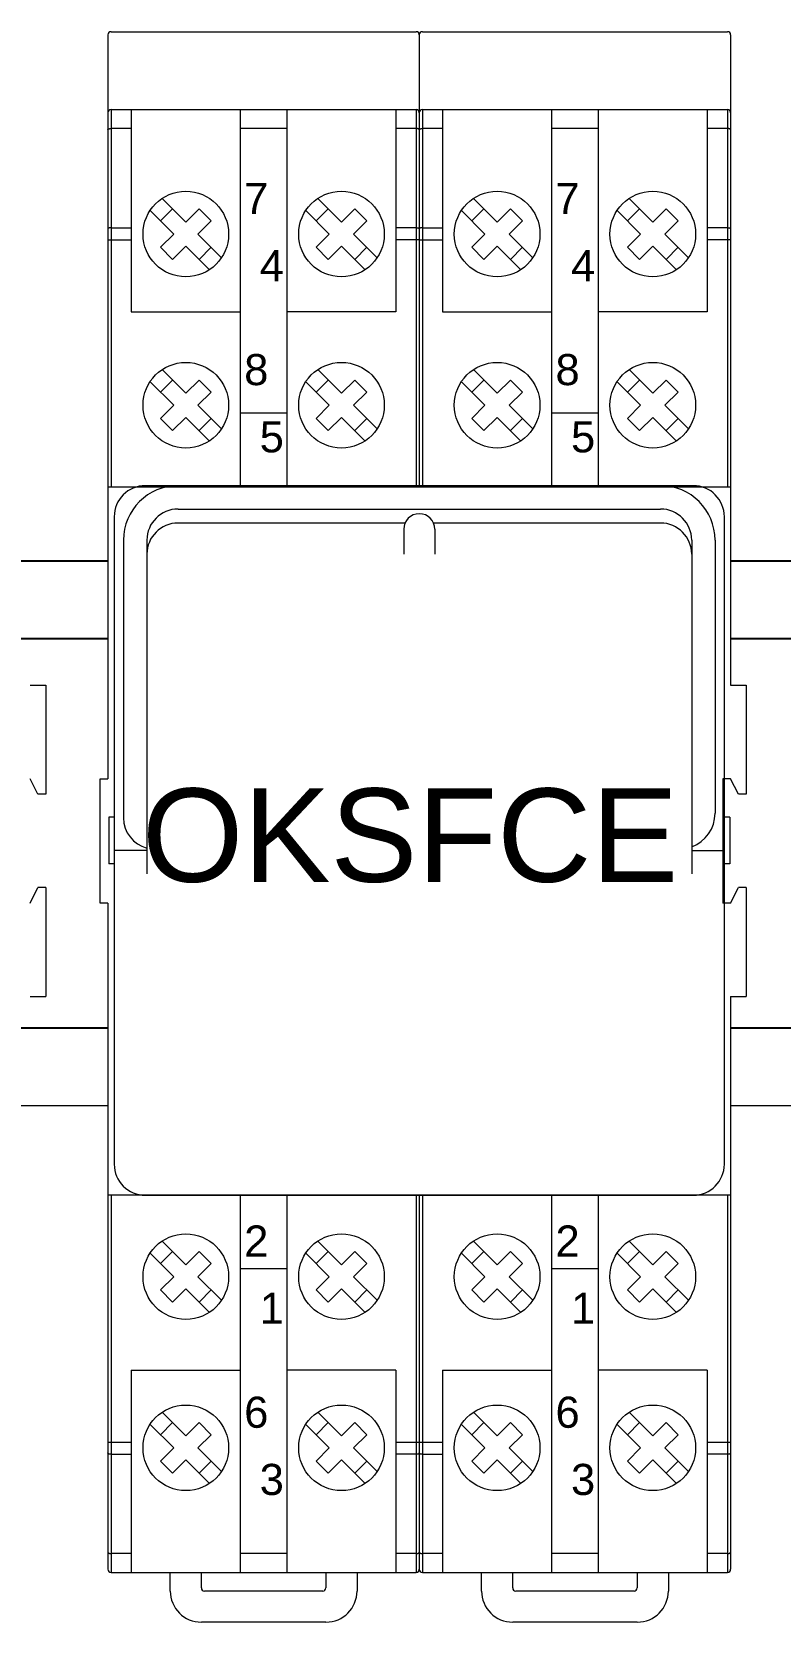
# Model space of a CAD drawing. Header units: millimetres. Extents: x 1359 to 3577, y 1336 to 3557.
# Drawn here: x 2209.5 to 2257.6, y 2283.9 to 2386.1 of the extents above; entities that cross this region are included whole.
import ezdxf

# ---------------------------------------------------------------- set-up
doc = ezdxf.new("R2010")
doc.units = ezdxf.units.MM
doc.set_wipeout_variables(frame=1)
doc.layers.add('000-PI-Oprema', color=30, linetype='Continuous', lineweight=5)
doc.layers.add('002-PI-Kabelska kanalica', color=150, linetype='Continuous')
doc.styles.get("Standard").update_dxf_attribs({"font": 'arial.ttf'})

msp = doc.modelspace()

# ---------------------------------------------------------------- linework, layer by layer
for p, q in [((1601.07, 2352.06), (2416.07, 2352.06)), ((1601.07, 2347.06), (2416.07, 2347.06)), ((1601.07, 2322.06), (2416.07, 2322.06))]:
    msp.add_line(p, q)
at = {"layer": '000-PI-Oprema', "color": 0, "linetype": 'ByBlock', "lineweight": 0}
for p, q in [((2214.57, 2386.06), (2234.17, 2386.06)), ((2234.57, 2386.06), (2254.17, 2386.06)), ((2214.57, 2381.06), (2234.17, 2381.06)), ((2215.87, 2381.06), (2215.87, 2368.06)), ((2232.87, 2381.06), (2232.87, 2368.06)), ((2234.57, 2381.06), (2254.17, 2381.06)), ((2235.87, 2381.06), (2235.87, 2368.06)), ((2252.87, 2381.06), (2252.87, 2368.06)), ((2215.87, 2379.84), (2214.57, 2379.84)), ((2225.87, 2379.84), (2222.87, 2379.84)), ((2234.17, 2379.84), (2232.87, 2379.84)), ((2235.87, 2379.84), (2234.57, 2379.84)), ((2245.87, 2379.84), (2242.87, 2379.84)), ((2254.17, 2379.84), (2252.87, 2379.84)), ((2217.85, 2375.35), (2219.37, 2373.83)), ((2227.85, 2375.35), (2229.37, 2373.83)), ((2237.85, 2375.35), (2239.37, 2373.83)), ((2247.85, 2375.35), (2249.37, 2373.83)), ((2217.08, 2374.57), (2218.59, 2373.06)), ((2217.74, 2373.9), (2218.52, 2374.68)), ((2219.37, 2373.83), (2220.22, 2374.68)), ((2220.22, 2374.68), (2221, 2373.9)), ((2227.08, 2374.57), (2228.59, 2373.06)), ((2227.74, 2373.9), (2228.52, 2374.68)), ((2229.37, 2373.83), (2230.22, 2374.68)), ((2230.22, 2374.68), (2231, 2373.9)), ((2237.08, 2374.57), (2238.59, 2373.06)), ((2237.74, 2373.9), (2238.52, 2374.68)), ((2239.37, 2373.83), (2240.22, 2374.68)), ((2240.22, 2374.68), (2241, 2373.9)), ((2247.08, 2374.57), (2248.59, 2373.06)), ((2247.74, 2373.9), (2248.52, 2374.68)), ((2249.37, 2373.83), (2250.22, 2374.68)), ((2250.22, 2374.68), (2251, 2373.9)), ((2214.57, 2373.46), (2215.87, 2373.46)), ((2220.15, 2373.06), (2221, 2373.9)), ((2230.15, 2373.06), (2231, 2373.9)), ((2234.17, 2373.46), (2232.87, 2373.46)), ((2234.57, 2373.46), (2235.87, 2373.46)), ((2240.15, 2373.06), (2241, 2373.9)), ((2250.15, 2373.06), (2251, 2373.9)), ((2254.17, 2373.46), (2252.87, 2373.46)), ((2214.37, 2372.68), (2215.87, 2372.68)), ((2217.74, 2372.21), (2218.59, 2373.06)), ((2217.74, 2372.21), (2218.52, 2371.43)), ((2218.52, 2371.43), (2219.37, 2372.28)), ((2219.37, 2372.28), (2220.89, 2370.76)), ((2220.15, 2373.06), (2221.67, 2371.54)), ((2220.22, 2371.43), (2221, 2372.21)), ((2227.74, 2372.21), (2228.59, 2373.06)), ((2227.74, 2372.21), (2228.52, 2371.43)), ((2228.52, 2371.43), (2229.37, 2372.28)), ((2229.37, 2372.28), (2230.89, 2370.76)), ((2230.15, 2373.06), (2231.67, 2371.54)), ((2230.22, 2371.43), (2231, 2372.21)), ((2234.37, 2372.68), (2232.87, 2372.68)), ((2234.37, 2372.68), (2235.87, 2372.68)), ((2237.74, 2372.21), (2238.59, 2373.06)), ((2237.74, 2372.21), (2238.52, 2371.43)), ((2238.52, 2371.43), (2239.37, 2372.28)), ((2239.37, 2372.28), (2240.89, 2370.76)), ((2240.15, 2373.06), (2241.67, 2371.54)), ((2240.22, 2371.43), (2241, 2372.21)), ((2247.74, 2372.21), (2248.59, 2373.06)), ((2247.74, 2372.21), (2248.52, 2371.43)), ((2248.52, 2371.43), (2249.37, 2372.28)), ((2249.37, 2372.28), (2250.89, 2370.76)), ((2250.15, 2373.06), (2251.67, 2371.54)), ((2250.22, 2371.43), (2251, 2372.21)), ((2254.37, 2372.68), (2252.87, 2372.68)), ((2215.87, 2368.06), (2222.87, 2368.06)), ((2232.87, 2368.06), (2225.87, 2368.06)), ((2235.87, 2368.06), (2242.87, 2368.06)), ((2252.87, 2368.06), (2245.87, 2368.06)), ((2217.85, 2364.35), (2219.37, 2362.83)), ((2227.85, 2364.35), (2229.37, 2362.83)), ((2237.85, 2364.35), (2239.37, 2362.83)), ((2247.85, 2364.35), (2249.37, 2362.83)), ((2217.08, 2363.57), (2218.59, 2362.06)), ((2217.74, 2362.9), (2218.52, 2363.68)), ((2219.37, 2362.83), (2220.22, 2363.68)), ((2220.15, 2362.06), (2221, 2362.9)), ((2220.22, 2363.68), (2221, 2362.9)), ((2227.08, 2363.57), (2228.59, 2362.06)), ((2227.74, 2362.9), (2228.52, 2363.68)), ((2229.37, 2362.83), (2230.22, 2363.68)), ((2230.15, 2362.06), (2231, 2362.9)), ((2230.22, 2363.68), (2231, 2362.9)), ((2237.08, 2363.57), (2238.59, 2362.06)), ((2237.74, 2362.9), (2238.52, 2363.68)), ((2239.37, 2362.83), (2240.22, 2363.68)), ((2240.15, 2362.06), (2241, 2362.9)), ((2240.22, 2363.68), (2241, 2362.9)), ((2247.08, 2363.57), (2248.59, 2362.06)), ((2247.74, 2362.9), (2248.52, 2363.68)), ((2249.37, 2362.83), (2250.22, 2363.68)), ((2250.15, 2362.06), (2251, 2362.9)), ((2250.22, 2363.68), (2251, 2362.9)), ((2217.74, 2361.21), (2218.59, 2362.06)), ((2220.15, 2362.06), (2221.67, 2360.54)), ((2227.74, 2361.21), (2228.59, 2362.06)), ((2230.15, 2362.06), (2231.67, 2360.54)), ((2237.74, 2361.21), (2238.59, 2362.06)), ((2240.15, 2362.06), (2241.67, 2360.54)), ((2247.74, 2361.21), (2248.59, 2362.06)), ((2250.15, 2362.06), (2251.67, 2360.54)), ((2217.74, 2361.21), (2218.52, 2360.43)), ((2218.52, 2360.43), (2219.37, 2361.28)), ((2219.37, 2361.28), (2220.89, 2359.76)), ((2220.22, 2360.43), (2221, 2361.21)), ((2225.87, 2361.54), (2222.87, 2361.54)), ((2227.74, 2361.21), (2228.52, 2360.43)), ((2228.52, 2360.43), (2229.37, 2361.28)), ((2229.37, 2361.28), (2230.89, 2359.76)), ((2230.22, 2360.43), (2231, 2361.21)), ((2237.74, 2361.21), (2238.52, 2360.43)), ((2238.52, 2360.43), (2239.37, 2361.28)), ((2239.37, 2361.28), (2240.89, 2359.76)), ((2240.22, 2360.43), (2241, 2361.21)), ((2245.87, 2361.54), (2242.87, 2361.54)), ((2247.74, 2361.21), (2248.52, 2360.43)), ((2248.52, 2360.43), (2249.37, 2361.28)), ((2249.37, 2361.28), (2250.89, 2359.76)), ((2250.22, 2360.43), (2251, 2361.21)), ((2209.37, 2344.06), (2210.37, 2344.06)), ((2210.37, 2344.06), (2210.37, 2337.06)), ((2255.37, 2344.06), (2255.37, 2337.06)), ((2209.87, 2337.06), (2209.37, 2338.06)), ((2210.37, 2337.06), (2209.87, 2337.06)), ((2209.37, 2330.06), (2209.87, 2331.06)), ((2210.37, 2331.06), (2209.87, 2331.06)), ((2210.37, 2331.06), (2210.37, 2324.06)), ((2255.37, 2331.06), (2255.37, 2324.06)), ((2209.37, 2324.06), (2210.37, 2324.06)), ((2217.74, 2306.9), (2218.52, 2307.68)), ((2217.85, 2308.35), (2219.37, 2306.83)), ((2219.37, 2306.83), (2220.22, 2307.68)), ((2220.22, 2307.68), (2221, 2306.9)), ((2227.74, 2306.9), (2228.52, 2307.68)), ((2227.85, 2308.35), (2229.37, 2306.83)), ((2229.37, 2306.83), (2230.22, 2307.68)), ((2230.22, 2307.68), (2231, 2306.9)), ((2237.74, 2306.9), (2238.52, 2307.68)), ((2237.85, 2308.35), (2239.37, 2306.83)), ((2239.37, 2306.83), (2240.22, 2307.68)), ((2240.22, 2307.68), (2241, 2306.9)), ((2247.74, 2306.9), (2248.52, 2307.68)), ((2247.85, 2308.35), (2249.37, 2306.83)), ((2249.37, 2306.83), (2250.22, 2307.68)), ((2250.22, 2307.68), (2251, 2306.9)), ((2217.08, 2307.57), (2218.59, 2306.06)), ((2220.15, 2306.06), (2221, 2306.9)), ((2227.08, 2307.57), (2228.59, 2306.06)), ((2230.15, 2306.06), (2231, 2306.9)), ((2237.08, 2307.57), (2238.59, 2306.06)), ((2240.15, 2306.06), (2241, 2306.9)), ((2247.08, 2307.57), (2248.59, 2306.06)), ((2250.15, 2306.06), (2251, 2306.9)), ((2217.74, 2305.21), (2218.59, 2306.06)), ((2220.15, 2306.06), (2221.67, 2304.54)), ((2225.87, 2306.57), (2222.87, 2306.57)), ((2227.74, 2305.21), (2228.59, 2306.06)), ((2230.15, 2306.06), (2231.67, 2304.54)), ((2237.74, 2305.21), (2238.59, 2306.06)), ((2240.15, 2306.06), (2241.67, 2304.54)), ((2245.87, 2306.57), (2242.87, 2306.57)), ((2247.74, 2305.21), (2248.59, 2306.06)), ((2250.15, 2306.06), (2251.67, 2304.54)), ((2217.74, 2305.21), (2218.52, 2304.43)), ((2218.52, 2304.43), (2219.37, 2305.28)), ((2219.37, 2305.28), (2220.89, 2303.76)), ((2220.22, 2304.43), (2221, 2305.21)), ((2227.74, 2305.21), (2228.52, 2304.43)), ((2228.52, 2304.43), (2229.37, 2305.28)), ((2229.37, 2305.28), (2230.89, 2303.76)), ((2230.22, 2304.43), (2231, 2305.21)), ((2237.74, 2305.21), (2238.52, 2304.43)), ((2238.52, 2304.43), (2239.37, 2305.28)), ((2239.37, 2305.28), (2240.89, 2303.76)), ((2240.22, 2304.43), (2241, 2305.21)), ((2247.74, 2305.21), (2248.52, 2304.43)), ((2248.52, 2304.43), (2249.37, 2305.28)), ((2249.37, 2305.28), (2250.89, 2303.76)), ((2250.22, 2304.43), (2251, 2305.21)), ((2215.87, 2300.06), (2215.87, 2287.06)), ((2215.87, 2300.06), (2222.87, 2300.06)), ((2232.87, 2300.06), (2225.87, 2300.06)), ((2232.87, 2300.06), (2232.87, 2287.06)), ((2235.87, 2300.06), (2235.87, 2287.06)), ((2235.87, 2300.06), (2242.87, 2300.06)), ((2252.87, 2300.06), (2245.87, 2300.06)), ((2252.87, 2300.06), (2252.87, 2287.06)), ((2217.08, 2296.57), (2218.59, 2295.06)), ((2217.74, 2295.9), (2218.52, 2296.68)), ((2217.85, 2297.35), (2219.37, 2295.83)), ((2219.37, 2295.83), (2220.22, 2296.68)), ((2220.22, 2296.68), (2221, 2295.9)), ((2227.08, 2296.57), (2228.59, 2295.06)), ((2227.74, 2295.9), (2228.52, 2296.68)), ((2227.85, 2297.35), (2229.37, 2295.83)), ((2229.37, 2295.83), (2230.22, 2296.68)), ((2230.22, 2296.68), (2231, 2295.9)), ((2237.08, 2296.57), (2238.59, 2295.06)), ((2237.74, 2295.9), (2238.52, 2296.68)), ((2237.85, 2297.35), (2239.37, 2295.83)), ((2239.37, 2295.83), (2240.22, 2296.68)), ((2240.22, 2296.68), (2241, 2295.9)), ((2247.08, 2296.57), (2248.59, 2295.06)), ((2247.74, 2295.9), (2248.52, 2296.68)), ((2247.85, 2297.35), (2249.37, 2295.83)), ((2249.37, 2295.83), (2250.22, 2296.68)), ((2250.22, 2296.68), (2251, 2295.9)), ((2214.37, 2295.43), (2215.87, 2295.43)), ((2220.15, 2295.06), (2221, 2295.9)), ((2230.15, 2295.06), (2231, 2295.9)), ((2232.87, 2295.43), (2234.37, 2295.43)), ((2234.37, 2295.43), (2235.87, 2295.43)), ((2240.15, 2295.06), (2241, 2295.9)), ((2250.15, 2295.06), (2251, 2295.9)), ((2252.87, 2295.43), (2254.37, 2295.43)), ((2214.57, 2294.65), (2215.87, 2294.65)), ((2217.74, 2294.21), (2218.59, 2295.06)), ((2220.15, 2295.06), (2221.67, 2293.54)), ((2227.74, 2294.21), (2228.59, 2295.06)), ((2230.15, 2295.06), (2231.67, 2293.54)), ((2234.17, 2294.65), (2232.87, 2294.65)), ((2234.57, 2294.65), (2235.87, 2294.65)), ((2237.74, 2294.21), (2238.59, 2295.06)), ((2240.15, 2295.06), (2241.67, 2293.54)), ((2247.74, 2294.21), (2248.59, 2295.06)), ((2250.15, 2295.06), (2251.67, 2293.54)), ((2254.17, 2294.65), (2252.87, 2294.65)), ((2217.74, 2294.21), (2218.52, 2293.43)), ((2218.52, 2293.43), (2219.37, 2294.28)), ((2219.37, 2294.28), (2220.89, 2292.76)), ((2220.22, 2293.43), (2221, 2294.21)), ((2227.74, 2294.21), (2228.52, 2293.43)), ((2228.52, 2293.43), (2229.37, 2294.28)), ((2229.37, 2294.28), (2230.89, 2292.76)), ((2230.22, 2293.43), (2231, 2294.21)), ((2237.74, 2294.21), (2238.52, 2293.43)), ((2238.52, 2293.43), (2239.37, 2294.28)), ((2239.37, 2294.28), (2240.89, 2292.76)), ((2240.22, 2293.43), (2241, 2294.21)), ((2247.74, 2294.21), (2248.52, 2293.43)), ((2248.52, 2293.43), (2249.37, 2294.28)), ((2249.37, 2294.28), (2250.89, 2292.76)), ((2250.22, 2293.43), (2251, 2294.21)), ((2215.87, 2288.27), (2214.57, 2288.27)), ((2225.87, 2288.27), (2222.87, 2288.27)), ((2234.17, 2288.27), (2232.87, 2288.27)), ((2235.87, 2288.27), (2234.57, 2288.27)), ((2245.87, 2288.27), (2242.87, 2288.27)), ((2254.17, 2288.27), (2252.87, 2288.27)), ((2214.57, 2287.06), (2234.17, 2287.06)), ((2218.37, 2285.86), (2218.37, 2287.06)), ((2220.37, 2286.06), (2220.37, 2287.06)), ((2220.37, 2286.06), (2220.37, 2287.06)), ((2228.37, 2287.06), (2228.37, 2286.06)), ((2228.37, 2287.06), (2228.37, 2286.06)), ((2230.37, 2287.06), (2230.37, 2285.86)), ((2234.57, 2287.06), (2254.17, 2287.06)), ((2238.37, 2285.86), (2238.37, 2287.06)), ((2240.37, 2286.06), (2240.37, 2287.06)), ((2248.37, 2287.06), (2248.37, 2286.06)), ((2250.37, 2287.06), (2250.37, 2285.86)), ((2228.17, 2285.86), (2220.57, 2285.86)), ((2228.17, 2285.86), (2220.57, 2285.86)), ((2248.17, 2285.86), (2240.57, 2285.86)), ((2228.37, 2283.86), (2220.37, 2283.86)), ((2248.37, 2283.86), (2240.37, 2283.86))]:
    msp.add_line(p, q, dxfattribs=at)
for points in [[(2214.37, 2379.76), (2214.37, 2379.77), (2214.38, 2379.78), (2214.39, 2379.79), (2214.4, 2379.8), (2214.41, 2379.81), (2214.43, 2379.82), (2214.45, 2379.82), (2214.47, 2379.83), (2214.49, 2379.84), (2214.52, 2379.84), (2214.55, 2379.84), (2214.57, 2379.84)], [(2234.37, 2379.76), (2234.37, 2379.77), (2234.36, 2379.78), (2234.36, 2379.79), (2234.34, 2379.8), (2234.33, 2379.81), (2234.31, 2379.82), (2234.29, 2379.82), (2234.27, 2379.83), (2234.25, 2379.84), (2234.22, 2379.84), (2234.2, 2379.84), (2234.17, 2379.84)], [(2234.37, 2379.76), (2234.37, 2379.77), (2234.38, 2379.78), (2234.39, 2379.79), (2234.4, 2379.8), (2234.41, 2379.81), (2234.43, 2379.82), (2234.45, 2379.82), (2234.47, 2379.83), (2234.49, 2379.84), (2234.52, 2379.84), (2234.55, 2379.84), (2234.57, 2379.84)], [(2254.37, 2379.76), (2254.37, 2379.77), (2254.36, 2379.78), (2254.36, 2379.79), (2254.34, 2379.8), (2254.33, 2379.81), (2254.31, 2379.82), (2254.29, 2379.82), (2254.27, 2379.83), (2254.25, 2379.84), (2254.22, 2379.84), (2254.2, 2379.84), (2254.17, 2379.84)], [(2214.57, 2373.46), (2214.55, 2373.46), (2214.52, 2373.46), (2214.49, 2373.46), (2214.47, 2373.45), (2214.45, 2373.45), (2214.43, 2373.44), (2214.41, 2373.43), (2214.4, 2373.42), (2214.39, 2373.42), (2214.38, 2373.41), (2214.37, 2373.4), (2214.37, 2373.39)], [(2234.17, 2373.46), (2234.2, 2373.46), (2234.22, 2373.46), (2234.25, 2373.46), (2234.27, 2373.45), (2234.29, 2373.45), (2234.31, 2373.44), (2234.33, 2373.43), (2234.34, 2373.42), (2234.36, 2373.42), (2234.36, 2373.41), (2234.37, 2373.4), (2234.37, 2373.39)], [(2234.57, 2373.46), (2234.55, 2373.46), (2234.52, 2373.46), (2234.49, 2373.46), (2234.47, 2373.45), (2234.45, 2373.45), (2234.43, 2373.44), (2234.41, 2373.43), (2234.4, 2373.42), (2234.39, 2373.42), (2234.38, 2373.41), (2234.37, 2373.4), (2234.37, 2373.39)], [(2254.17, 2373.46), (2254.2, 2373.46), (2254.22, 2373.46), (2254.25, 2373.46), (2254.27, 2373.45), (2254.29, 2373.45), (2254.31, 2373.44), (2254.33, 2373.43), (2254.34, 2373.42), (2254.36, 2373.42), (2254.36, 2373.41), (2254.37, 2373.4), (2254.37, 2373.39)], [(2214.57, 2294.65), (2214.55, 2294.65), (2214.52, 2294.65), (2214.49, 2294.65), (2214.47, 2294.66), (2214.45, 2294.66), (2214.43, 2294.67), (2214.41, 2294.68), (2214.4, 2294.69), (2214.39, 2294.7), (2214.38, 2294.71), (2214.37, 2294.72), (2214.37, 2294.73)], [(2234.37, 2294.73), (2234.37, 2294.72), (2234.36, 2294.71), (2234.36, 2294.7), (2234.34, 2294.69), (2234.33, 2294.68), (2234.31, 2294.67), (2234.29, 2294.66), (2234.27, 2294.66), (2234.25, 2294.65), (2234.22, 2294.65), (2234.2, 2294.65), (2234.17, 2294.65)], [(2234.57, 2294.65), (2234.55, 2294.65), (2234.52, 2294.65), (2234.49, 2294.65), (2234.47, 2294.66), (2234.45, 2294.66), (2234.43, 2294.67), (2234.41, 2294.68), (2234.4, 2294.69), (2234.39, 2294.7), (2234.38, 2294.71), (2234.37, 2294.72), (2234.37, 2294.73)], [(2254.37, 2294.73), (2254.37, 2294.72), (2254.36, 2294.71), (2254.36, 2294.7), (2254.34, 2294.69), (2254.33, 2294.68), (2254.31, 2294.67), (2254.29, 2294.66), (2254.27, 2294.66), (2254.25, 2294.65), (2254.22, 2294.65), (2254.2, 2294.65), (2254.17, 2294.65)], [(2214.37, 2288.35), (2214.37, 2288.34), (2214.38, 2288.33), (2214.39, 2288.32), (2214.4, 2288.31), (2214.41, 2288.3), (2214.43, 2288.29), (2214.45, 2288.29), (2214.47, 2288.28), (2214.49, 2288.28), (2214.52, 2288.27), (2214.55, 2288.27), (2214.57, 2288.27)], [(2234.17, 2288.27), (2234.2, 2288.27), (2234.22, 2288.27), (2234.25, 2288.28), (2234.27, 2288.28), (2234.29, 2288.29), (2234.31, 2288.29), (2234.33, 2288.3), (2234.34, 2288.31), (2234.36, 2288.32), (2234.36, 2288.33), (2234.37, 2288.34), (2234.37, 2288.35)], [(2234.37, 2288.35), (2234.37, 2288.34), (2234.38, 2288.33), (2234.39, 2288.32), (2234.4, 2288.31), (2234.41, 2288.3), (2234.43, 2288.29), (2234.45, 2288.29), (2234.47, 2288.28), (2234.49, 2288.28), (2234.52, 2288.27), (2234.55, 2288.27), (2234.57, 2288.27)], [(2254.17, 2288.27), (2254.2, 2288.27), (2254.22, 2288.27), (2254.25, 2288.28), (2254.27, 2288.28), (2254.29, 2288.29), (2254.31, 2288.29), (2254.33, 2288.3), (2254.34, 2288.31), (2254.36, 2288.32), (2254.36, 2288.33), (2254.37, 2288.34), (2254.37, 2288.35)]]:
    msp.add_lwpolyline(points, dxfattribs=at)
for centre in [(2219.37, 2373.06), (2229.37, 2373.06), (2239.37, 2373.06), (2249.37, 2373.06), (2219.37, 2362.06), (2229.37, 2362.06), (2239.37, 2362.06), (2249.37, 2362.06), (2219.37, 2306.06), (2229.37, 2306.06), (2239.37, 2306.06), (2249.37, 2306.06), (2219.37, 2295.06), (2229.37, 2295.06), (2239.37, 2295.06), (2249.37, 2295.06)]:
    msp.add_circle(centre, 2.75, dxfattribs=at)
for centre, radius, start, end in [((2214.57, 2385.86), 0.2, 90, 180), ((2234.17, 2385.86), 0.2, 0, 90), ((2234.57, 2385.86), 0.2, 90, 180), ((2254.17, 2385.86), 0.2, 0, 90), ((2214.57, 2380.86), 0.2, 90, 180), ((2234.17, 2380.86), 0.2, 0, 90), ((2234.57, 2380.86), 0.2, 90, 180), ((2254.17, 2380.86), 0.2, 0, 90), ((2214.57, 2287.26), 0.2, 180, 270), ((2234.17, 2287.26), 0.2, 270, 0), ((2234.57, 2287.26), 0.2, 180, 270), ((2254.17, 2287.26), 0.2, 270, 0), ((2220.37, 2285.86), 2, 180, 270), ((2220.57, 2286.06), 0.2, 180, 270), ((2220.57, 2286.06), 0.2, 180, 270), ((2228.17, 2286.06), 0.2, 270, 0), ((2228.17, 2286.06), 0.2, 270, 0), ((2228.37, 2285.86), 2, 270, 0), ((2240.37, 2285.86), 2, 180, 270), ((2240.57, 2286.06), 0.2, 180, 270), ((2248.17, 2286.06), 0.2, 270, 0), ((2248.37, 2285.86), 2, 270, 0)]:
    msp.add_arc(centre, radius, start, end, dxfattribs=at)
at = {"layer": '002-PI-Kabelska kanalica', "color": 0, "linetype": 'ByBlock', "lineweight": 0, "ltscale": 0.25}
msp.add_line((1601.07, 2317.06), (2416.07, 2317.06), dxfattribs=at)

# ---------------------------------------------------------------- texts
at = {"layer": '000-PI-Oprema', "color": 0, "linetype": 'ByBlock', "lineweight": 0, "char_height": 1.9995, "width": 2.5471}
for s, insert, attachment_point in [('{\\fArial|b0|i0|c0|p34;7}', (2223.12, 2376.35), 1), ('{\\fArial|b0|i0|c0|p34;7}', (2243.12, 2376.35), 1), ('{\\fArial|b0|i0|c0|p34;4}', (2225.67, 2372.03), 3), ('{\\fArial|b0|i0|c0|p34;4}', (2245.67, 2372.03), 3), ('{\\fArial|b0|i0|c0|p34;8}', (2223.12, 2365.35), 1), ('{\\fArial|b0|i0|c0|p34;8}', (2243.12, 2365.35), 1), ('{\\fArial|b0|i0|c0|p34;5}', (2225.67, 2361.03), 3), ('{\\fArial|b0|i0|c0|p34;5}', (2245.67, 2361.03), 3), ('{\\fArial|b0|i0|c0|p34;2}', (2223.12, 2309.35), 1), ('{\\fArial|b0|i0|c0|p34;2}', (2243.12, 2309.35), 1), ('{\\fArial|b0|i0|c0|p34;1}', (2225.67, 2305.03), 3), ('{\\fArial|b0|i0|c0|p34;1}', (2245.67, 2305.03), 3), ('{\\fArial|b0|i0|c0|p34;6}', (2223.12, 2298.35), 1), ('{\\fArial|b0|i0|c0|p34;6}', (2243.12, 2298.35), 1), ('{\\fArial|b0|i0|c0|p34;3}', (2225.67, 2294.03), 3), ('{\\fArial|b0|i0|c0|p34;3}', (2245.67, 2294.03), 3)]:
    msp.add_mtext(s, dxfattribs=dict(at, insert=insert, attachment_point=attachment_point))

# ---------------------------------------------------------------- next in the draw order: wipeouts: each hides what was drawn before it
at = {"color": 0, "linetype": 'ByBlock', "lineweight": 0}
msp.add_wipeout([(2214.37, 2356.81), (2254.37, 2356.81), (2254.37, 2311.31), (2214.37, 2311.31)], dxfattribs=at).dxf.layer = '000-PI-Oprema'

# ---------------------------------------------------------------- next in the draw order: linework, layer by layer
at = {"layer": '000-PI-Oprema', "color": 0, "linetype": 'ByBlock', "lineweight": 0}
for p, q in [((2214.37, 2385.86), (2214.37, 2338.06)), ((2234.37, 2385.86), (2234.37, 2356.81)), ((2254.37, 2385.86), (2254.37, 2344.06)), ((2214.57, 2381.06), (2214.57, 2356.81)), ((2222.87, 2381.06), (2222.87, 2356.81)), ((2225.87, 2381.06), (2225.87, 2356.81)), ((2234.17, 2381.06), (2234.17, 2356.81)), ((2234.57, 2381.06), (2234.57, 2356.81)), ((2242.87, 2381.06), (2242.87, 2356.81)), ((2245.87, 2381.06), (2245.87, 2356.81)), ((2254.17, 2381.06), (2254.17, 2356.81)), ((2214.37, 2356.81), (2234.37, 2356.81)), ((2251.97, 2356.89), (2216.77, 2356.89)), ((2218.87, 2356.89), (2249.87, 2356.89)), ((2234.37, 2356.81), (2254.37, 2356.81)), ((2214.77, 2354.89), (2214.77, 2313.29)), ((2218.87, 2355.39), (2249.87, 2355.39)), ((2253.97, 2313.29), (2253.97, 2354.89)), ((2233.45, 2354.49), (2218.87, 2354.49)), ((2233.37, 2354.09), (2233.37, 2352.49)), ((2249.87, 2354.49), (2235.29, 2354.49)), ((2235.37, 2354.09), (2235.37, 2352.49)), ((2215.37, 2353.39), (2215.37, 2335.54)), ((2216.87, 2353.39), (2216.87, 2335.54)), ((2251.87, 2353.39), (2251.87, 2335.84)), ((2253.37, 2353.39), (2253.37, 2335.84)), ((2216.87, 2352.49), (2216.87, 2331.94)), ((2251.87, 2352.49), (2251.87, 2331.94)), ((2254.37, 2344.06), (2255.37, 2344.06)), ((2213.87, 2330.06), (2213.87, 2338.06)), ((2213.87, 2338.06), (2214.37, 2338.06)), ((2253.87, 2338.06), (2253.87, 2330.06)), ((2254.37, 2338.06), (2253.87, 2338.06)), ((2254.87, 2337.06), (2254.37, 2338.06)), ((2255.37, 2337.06), (2254.87, 2337.06)), ((2214.42, 2335.59), (2214.42, 2332.59)), ((2214.77, 2335.59), (2214.42, 2335.59)), ((2254.32, 2335.59), (2253.97, 2335.59)), ((2254.32, 2335.59), (2254.32, 2332.59)), ((2216.87, 2333.44), (2214.77, 2333.44)), ((2251.87, 2333.44), (2253.97, 2333.44)), ((2214.77, 2332.59), (2214.42, 2332.59)), ((2254.32, 2332.59), (2253.97, 2332.59)), ((2254.37, 2330.06), (2254.87, 2331.06)), ((2255.37, 2331.06), (2254.87, 2331.06)), ((2214.37, 2330.06), (2213.87, 2330.06)), ((2214.37, 2330.06), (2214.37, 2287.26)), ((2254.37, 2330.06), (2253.87, 2330.06)), ((2254.37, 2324.06), (2254.37, 2287.26)), ((2254.37, 2324.06), (2255.37, 2324.06)), ((2214.37, 2311.31), (2234.37, 2311.31)), ((2214.57, 2311.31), (2214.57, 2287.06)), ((2216.77, 2311.29), (2251.97, 2311.29)), ((2222.87, 2311.31), (2222.87, 2287.06)), ((2225.87, 2311.31), (2225.87, 2287.06)), ((2234.17, 2311.31), (2234.17, 2287.06)), ((2234.37, 2311.31), (2254.37, 2311.31)), ((2234.37, 2311.31), (2234.37, 2287.26)), ((2234.57, 2311.31), (2234.57, 2287.06)), ((2242.87, 2311.31), (2242.87, 2287.06)), ((2245.87, 2311.31), (2245.87, 2287.06)), ((2254.17, 2311.31), (2254.17, 2287.06))]:
    msp.add_line(p, q, dxfattribs=at)
for centre, radius, start, end in [((2216.77, 2354.89), 2, 90, 180), ((2218.87, 2353.39), 3.5, 90, 180), ((2249.87, 2353.39), 3.5, 0, 90), ((2251.97, 2354.89), 2, 0, 90), ((2218.87, 2353.39), 2, 90, 180), ((2234.37, 2354.09), 1, 0, 180), ((2249.87, 2353.39), 2, 0, 90), ((2218.87, 2352.49), 2, 90, 180), ((2249.87, 2352.49), 2, 0, 90), ((2217.37, 2335.54), 2, 180, 255.5225), ((2251.07, 2335.84), 2.3, 290.3544, 0), ((2216.77, 2313.29), 2, 180, 270), ((2251.97, 2313.29), 2, 270, 0)]:
    msp.add_arc(centre, radius, start, end, dxfattribs=at)

# ---------------------------------------------------------------- next in the draw order: texts
at = {"layer": '000-PI-Oprema', "color": 0, "linetype": 'ByBlock', "lineweight": 0, "insert": (2233.78, 2334.39), "char_height": 6, "attachment_point": 5}
msp.add_mtext_dynamic_manual_height_columns('{\\fArial|b0|i0|c238|p34;OK}S{\\fArial|b0|i0|c238|p34;FC}E', width=44.995, gutter_width=1, heights=[10], dxfattribs=at)

doc.saveas('drawing.dxf')
